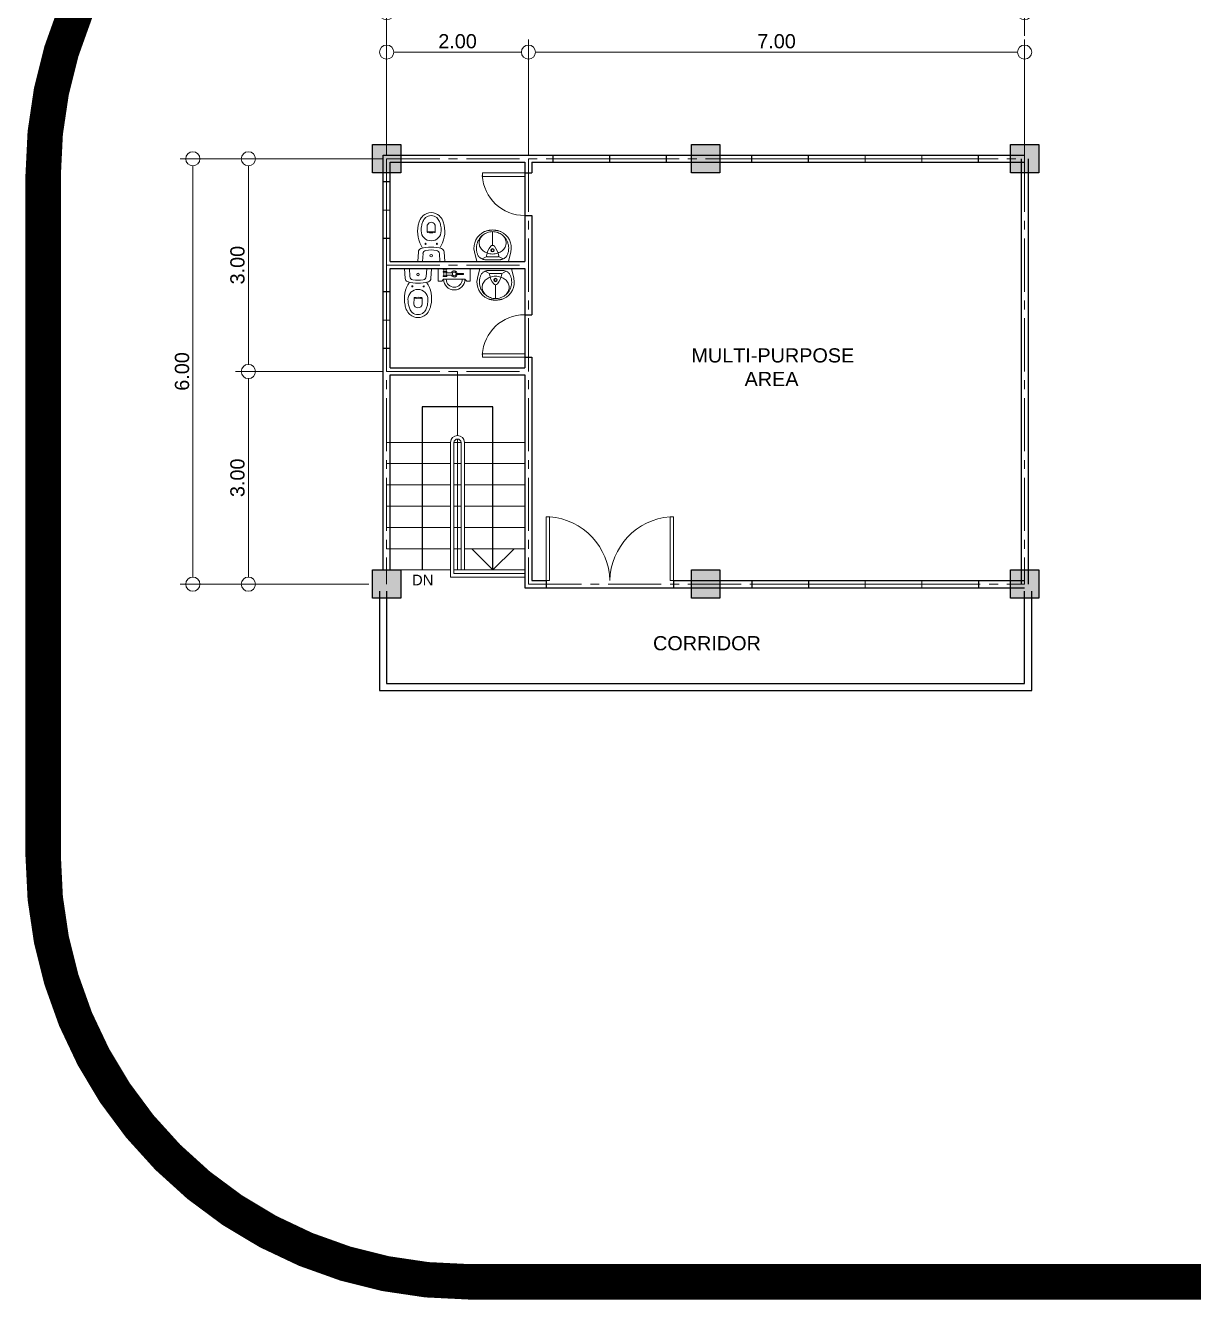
# Model space of a CAD drawing. Header units: metres. Extents: x -460 to 31334, y -1777 to 24987.
# Drawn here: x 80.74 to 97.22, y -778.43 to -760.46 of the extents above; entities that cross this region are included whole.
import ezdxf
from ezdxf.enums import TextEntityAlignment as Align

# ---------------------------------------------------------------- set-up
doc = ezdxf.new("R2010")
doc.units = ezdxf.units.M
doc.header["$MEASUREMENT"] = 0
doc.linetypes.add('CENTER2', pattern=[1.125, 0.75, -0.125, 0.125, -0.125])
doc.linetypes.add('HIDDEN', pattern=[0.375, 0.25, -0.125])
doc.layers.get('Defpoints').update_dxf_attribs({"color": 2})
for name, color, linetype, lineweight, true_color in [('CENTERLINE', 7, 'CENTER2', 18, 0x05ff05), ('DW', 7, 'Continuous', 9, 0xff0a0a), ('DWS', 7, 'Continuous', 15, 0x0aff0a)]:
    doc.layers.add(name, color=color, linetype=linetype, lineweight=lineweight, true_color=true_color)
for name, color, linetype, lineweight in [('COLUMNS', 5, 'Continuous', 25), ('DIM', 8, 'Continuous', 5), ('fix', 8, 'Continuous', 13)]:
    doc.layers.add(name, color=color, linetype=linetype, lineweight=lineweight)
doc.layers.add('FURN', color=8, linetype='Continuous')
doc.layers.add('wall', color=7, linetype='Continuous')
doc.styles.add('ATTR', font='romans.shx', dxfattribs={"width": 0.8, "height": 1.2})
doc.styles.get("Standard").update_dxf_attribs({"font": 'arial.ttf'})
doc.dimstyles.get("Standard").update_dxf_attribs({"dimtxt": 0.2, "dimasz": 0.2, "dimexe": 0.18, "dimexo": 0.05, "dimgap": 0.05, "dimtad": 1, "dimzin": 0, "dimdsep": 46, "dimtxsty": 'Standard', "dimblk": 'DOTBLANK', "dimcen": 0.09, "dimclrd": 256, "dimclre": 256, "dimaunit": 1, "dimadec": 6, "dimazin": 0, "dimtfac": 1, "dimtix": 1, "dimtofl": 0, "dimtmove": 0, "dimatfit": 3, "dimfxl": 1, "dimtolj": 1, "dimtzin": 0, "dimlwd": -1, "dimlwe": -1, "dimarcsym": 0})

# ---------------------------------------------------------------- blocks, each defined once
blk = doc.blocks.new('_DotBlank')
at = {"color": 0, "linetype": 'ByBlock', "lineweight": -2}
blk.add_line((-0.5, 0), (-1, 0), dxfattribs=at)
blk.add_circle((0, 0), 0.5, dxfattribs=at)
blk = doc.blocks.new('*D633')
at = {"layer": 'Defpoints', "color": 0, "transparency": 16777216}
for p in [(85.839, -762.34), (83.888, -765.34), (85.839, -765.34)]:
    blk.add_point(p, dxfattribs=at)
at = {"layer": 'DIM', "transparency": 16777216}
for p, q in [((85.789, -762.34), (83.708, -762.34)), ((83.888, -762.54), (83.888, -765.14)), ((85.789, -765.34), (83.708, -765.34))]:
    blk.add_line(p, q, dxfattribs=at)
at = {"layer": 'DIM', "transparency": 16777216, "xscale": 0.2, "yscale": 0.2, "zscale": 0.2}
for p, rotation in [((83.888, -762.34), 90), ((83.888, -765.34), 270)]:
    blk.add_blockref('_DotBlank', p, dxfattribs=dict(at, rotation=rotation))
at = {"layer": 'DIM', "color": 0, "transparency": 16777216, "insert": (83.735, -763.84), "char_height": 0.2, "attachment_point": 5, "rotation": 90}
blk.add_mtext('\\A1;3.00', dxfattribs=at)
blk = doc.blocks.new('*D634')
at = {"layer": 'Defpoints', "color": 0, "transparency": 16777216}
for p in [(87.839, -760.835), (85.839, -762.34), (87.839, -762.34)]:
    blk.add_point(p, dxfattribs=at)
at = {"layer": 'DIM', "transparency": 16777216}
for p, q in [((85.839, -762.29), (85.839, -760.655)), ((87.839, -762.29), (87.839, -760.655)), ((86.039, -760.835), (87.639, -760.835))]:
    blk.add_line(p, q, dxfattribs=at)
at = {"layer": 'DIM', "transparency": 16777216, "xscale": 0.2, "yscale": 0.2, "zscale": 0.2, "rotation": 180}
blk.add_blockref('_DotBlank', (85.839, -760.835), dxfattribs=at)
at = {"layer": 'DIM', "transparency": 16777216, "xscale": 0.2, "yscale": 0.2, "zscale": 0.2}
blk.add_blockref('_DotBlank', (87.839, -760.835), dxfattribs=at)
at = {"layer": 'DIM', "color": 0, "transparency": 16777216, "insert": (86.839, -760.683), "char_height": 0.2, "attachment_point": 5}
blk.add_mtext('\\A1;2.00', dxfattribs=at)
blk = doc.blocks.new('*D631')
at = {"layer": 'Defpoints', "color": 0, "transparency": 16777216}
for p in [(94.839, -760.835), (87.839, -762.34), (94.839, -762.39)]:
    blk.add_point(p, dxfattribs=at)
at = {"layer": 'DIM', "transparency": 16777216}
for p, q in [((87.839, -762.29), (87.839, -760.655)), ((94.839, -762.34), (94.839, -760.655)), ((88.039, -760.835), (94.639, -760.835))]:
    blk.add_line(p, q, dxfattribs=at)
at = {"layer": 'DIM', "transparency": 16777216, "xscale": 0.2, "yscale": 0.2, "zscale": 0.2, "rotation": 180}
blk.add_blockref('_DotBlank', (87.839, -760.835), dxfattribs=at)
at = {"layer": 'DIM', "transparency": 16777216, "xscale": 0.2, "yscale": 0.2, "zscale": 0.2}
blk.add_blockref('_DotBlank', (94.839, -760.835), dxfattribs=at)
at = {"layer": 'DIM', "color": 0, "transparency": 16777216, "insert": (91.339, -760.683), "char_height": 0.2, "attachment_point": 5}
blk.add_mtext('\\A1;7.00', dxfattribs=at)
blk = doc.blocks.new('*D630')
at = {"layer": 'Defpoints', "color": 0, "transparency": 16777216}
for p in [(94.839, -760.28), (94.839, -760.655), (85.839, -760.835)]:
    blk.add_point(p, dxfattribs=at)
at = {"layer": 'DIM', "transparency": 16777216}
for p, q in [((85.839, -760.785), (85.839, -760.1)), ((94.839, -760.605), (94.839, -760.1)), ((86.039, -760.28), (94.639, -760.28))]:
    blk.add_line(p, q, dxfattribs=at)
at = {"layer": 'DIM', "transparency": 16777216, "xscale": 0.2, "yscale": 0.2, "zscale": 0.2, "rotation": 180}
blk.add_blockref('_DotBlank', (85.839, -760.28), dxfattribs=at)
at = {"layer": 'DIM', "transparency": 16777216, "xscale": 0.2, "yscale": 0.2, "zscale": 0.2}
blk.add_blockref('_DotBlank', (94.839, -760.28), dxfattribs=at)
at = {"layer": 'DIM', "color": 0, "transparency": 16777216, "insert": (90.339, -760.128), "char_height": 0.2, "attachment_point": 5}
blk.add_mtext('\\A1;9.00', dxfattribs=at)
blk = doc.blocks.new('*D635')
at = {"layer": 'Defpoints', "color": 0, "transparency": 16777216}
for p in [(85.839, -765.34), (83.888, -768.34), (85.639, -768.34)]:
    blk.add_point(p, dxfattribs=at)
at = {"layer": 'DIM', "transparency": 16777216}
for p, q in [((85.789, -765.34), (83.708, -765.34)), ((83.888, -765.54), (83.888, -768.14)), ((85.589, -768.34), (83.708, -768.34))]:
    blk.add_line(p, q, dxfattribs=at)
at = {"layer": 'DIM', "transparency": 16777216, "xscale": 0.2, "yscale": 0.2, "zscale": 0.2}
for p, rotation in [((83.888, -765.34), 90), ((83.888, -768.34), 270)]:
    blk.add_blockref('_DotBlank', p, dxfattribs=dict(at, rotation=rotation))
at = {"layer": 'DIM', "color": 0, "transparency": 16777216, "insert": (83.735, -766.84), "char_height": 0.2, "attachment_point": 5, "rotation": 90}
blk.add_mtext('\\A1;3.00', dxfattribs=at)
blk = doc.blocks.new('*D632')
at = {"layer": 'Defpoints', "color": 0, "transparency": 16777216}
for p in [(83.105, -762.34), (83.888, -762.34), (83.888, -768.34)]:
    blk.add_point(p, dxfattribs=at)
at = {"layer": 'DIM', "transparency": 16777216}
for p, q in [((83.838, -762.34), (82.925, -762.34)), ((83.105, -768.14), (83.105, -762.54)), ((83.838, -768.34), (82.925, -768.34))]:
    blk.add_line(p, q, dxfattribs=at)
at = {"layer": 'DIM', "transparency": 16777216, "xscale": 0.2, "yscale": 0.2, "zscale": 0.2}
for p, rotation in [((83.105, -762.34), 90), ((83.105, -768.34), 270)]:
    blk.add_blockref('_DotBlank', p, dxfattribs=dict(at, rotation=rotation))
at = {"layer": 'DIM', "color": 0, "transparency": 16777216, "insert": (82.953, -765.34), "char_height": 0.2, "attachment_point": 5, "rotation": 90}
blk.add_mtext('\\A1;6.00', dxfattribs=at)
blk = doc.blocks.new('A$C1BDC7D92')
at = {"layer": 'fix', "linetype": 'Continuous', "transparency": 33554687}
for p, q in [((0.043, 0.479), (0.007, 0.332)), ((0.523, 0.479), (0.043, 0.479)), ((0.523, 0.479), (0.558, 0.332))]:
    blk.add_line(p, q, dxfattribs=at)
at = {"layer": 'fix', "transparency": 33554687}
for p, q in [((0.193, 0.402), (0.122, 0.438)), ((0.372, 0.402), (0.443, 0.438))]:
    blk.add_line(p, q, dxfattribs=at)
at = {"layer": 'fix', "linetype": 'Continuous', "transparency": 33554687}
for points in [[(0.138, 0.075), (0.127, 0.083), (0.118, 0.091), (0.11, 0.099), (0.11, 0.099), (0.101, 0.108), (0.094, 0.118), (0.086, 0.127), (0.079, 0.137), (0.073, 0.148), (0.067, 0.159), (0.061, 0.17), (0.057, 0.181), (0.057, 0.181), (0.052, 0.193), (0.049, 0.204), (0.045, 0.216), (0.043, 0.229), (0.041, 0.241), (0.039, 0.253), (0.038, 0.266), (0.038, 0.278), (0.038, 0.278), (0.039, 0.291), (0.04, 0.304), (0.041, 0.316), (0.043, 0.328), (0.046, 0.34), (0.049, 0.352), (0.053, 0.362), (0.057, 0.372), (0.057, 0.372), (0.061, 0.382), (0.066, 0.39), (0.071, 0.398), (0.076, 0.405), (0.082, 0.412), (0.089, 0.418), (0.095, 0.423), (0.102, 0.428), (0.102, 0.428), (0.109, 0.432), (0.117, 0.436), (0.125, 0.439), (0.132, 0.442), (0.14, 0.445), (0.148, 0.447), (0.156, 0.449), (0.164, 0.45), (0.164, 0.45), (0.171, 0.451), (0.178, 0.452), (0.185, 0.452), (0.192, 0.453), (0.199, 0.453), (0.206, 0.453), (0.213, 0.453), (0.22, 0.453), (0.22, 0.453), (0.228, 0.453), (0.235, 0.453), (0.243, 0.453), (0.251, 0.453), (0.258, 0.453), (0.266, 0.453), (0.273, 0.453), (0.281, 0.453), (0.281, 0.453), (0.288, 0.453), (0.295, 0.453), (0.302, 0.453), (0.309, 0.453), (0.315, 0.453), (0.322, 0.453), (0.329, 0.453), (0.337, 0.453), (0.337, 0.453), (0.344, 0.453), (0.352, 0.453), (0.359, 0.453), (0.367, 0.453), (0.375, 0.453), (0.383, 0.452), (0.391, 0.451), (0.4, 0.45), (0.4, 0.45), (0.408, 0.449), (0.416, 0.447), (0.424, 0.445), (0.432, 0.442), (0.44, 0.439), (0.448, 0.436), (0.456, 0.432), (0.463, 0.428), (0.463, 0.428), (0.47, 0.423), (0.476, 0.418), (0.483, 0.412), (0.489, 0.405), (0.494, 0.398), (0.499, 0.39), (0.504, 0.382), (0.509, 0.372), (0.509, 0.372), (0.513, 0.362), (0.516, 0.352), (0.519, 0.34), (0.522, 0.328), (0.524, 0.316), (0.526, 0.304), (0.527, 0.291), (0.527, 0.278), (0.527, 0.278), (0.527, 0.266), (0.526, 0.253), (0.524, 0.241), (0.522, 0.229), (0.52, 0.216), (0.517, 0.204), (0.513, 0.193), (0.509, 0.181), (0.509, 0.181), (0.504, 0.17), (0.498, 0.159), (0.492, 0.148), (0.486, 0.137), (0.479, 0.127), (0.472, 0.118), (0.464, 0.108), (0.455, 0.099), (0.455, 0.099), (0.447, 0.091), (0.438, 0.083), (0.427, 0.075)], [(0.283, 0.234), (0.283, 0.169), (0.283, 0.103), (0.283, 0.025)]]:
    blk.add_lwpolyline(points, dxfattribs=at)
blk.add_lwpolyline([(0.31, 0.247, 0.133789), (0.375, 0.393, 0.453405), (0.363, 0.406), (0.202, 0.406, 0.453405), (0.19, 0.393, 0.133789), (0.255, 0.247)], format="xyb", dxfattribs=at)
blk.add_lwpolyline([(0.283, 0.025, -0.082757), (0.203, 0.039, -0.090524), (0.138, 0.075, -0.104224), (0.093, 0.132, -0.116526), (0.078, 0.195, -0.116526), (0.093, 0.258, -0.104224), (0.138, 0.314, -0.090524), (0.203, 0.35, -0.082757), (0.283, 0.364, -0.082757), (0.362, 0.35, -0.090524), (0.427, 0.314, -0.104224), (0.472, 0.258, -0.116526), (0.487, 0.195, -0.116526), (0.472, 0.132, -0.104224), (0.427, 0.075, -0.090524), (0.362, 0.039, -0.082757)], format="xyb", close=True, dxfattribs=at)
at = {"layer": 'fix', "transparency": 33554687}
for points in [[(0.16, 0.025), (0.17, 0.021), (0.18, 0.018), (0.188, 0.015), (0.195, 0.013), (0.202, 0.011), (0.208, 0.01), (0.214, 0.009), (0.219, 0.008), (0.225, 0.007), (0.231, 0.006), (0.238, 0.005), (0.245, 0.004), (0.253, 0.003), (0.262, 0.002), (0.271, 0.001), (0.283, 0)], [(0.405, 0.025), (0.395, 0.021), (0.386, 0.018), (0.377, 0.015), (0.37, 0.013), (0.363, 0.011), (0.357, 0.01), (0.351, 0.009), (0.346, 0.008), (0.34, 0.007), (0.334, 0.006), (0.327, 0.005), (0.32, 0.004), (0.312, 0.003), (0.304, 0.002), (0.294, 0.001), (0.283, 0)]]:
    blk.add_lwpolyline(points, dxfattribs=at)
at = {"layer": 'fix', "linetype": 'Continuous', "transparency": 33554687}
for radius in [0.0264, 0.0185]:
    blk.add_circle((0.283, 0.307), radius, dxfattribs=at)
for centre, radius, start, end in [((0.267, 0.269), 0.267, 166.4993, 246.3994), ((0.283, 0.269), 0.0353, 219.2954, 320.7046), ((0.298, 0.269), 0.267, 293.6006, 13.5007)]:
    blk.add_arc(centre, radius, start, end, dxfattribs=at)
at = {"layer": 'fix', "transparency": 33554687, "text_generation_flag": 4, "flags": 1}
for tag, p in [('ASCATNO', (0.283, 0.479)), ('ASCOLOR', (0.283, 0.469)), ('ASNAME', (0.283, 0.474))]:
    blk.add_attdef(tag, text='', height=0.00294, rotation=180, dxfattribs=at).set_placement(p, align=Align.MIDDLE)
blk = doc.blocks.new('A$C760102CB')
at = {"layer": 'fix', "transparency": 33554687}
for p, q in [((0.071, 0.69), (0.077, 0.579)), ((0.308, 0.578), (0.315, 0.69))]:
    blk.add_line(p, q, dxfattribs=at)
for points in [[(0.011, 0.552, 0.313572), (0.046, 0.507, 0.148983), (0.339, 0.506, 0.313572), (0.374, 0.551), (0.383, 0.69), (0.003, 0.69)], [(0.333, 0.256, 0.997252), (0.051, 0.257, 0.054268), (0.059, 0.177, 0.040235), (0.075, 0.124, 0.119968), (0.112, 0.071, 0.181516), (0.191, 0.041, 0.181516), (0.271, 0.07, 0.119968), (0.308, 0.123, 0.040235), (0.325, 0.177, 0.054268)], [(0.248, 0.271, 0.353967), (0.24, 0.281, 0.105376), (0.143, 0.281, 0.353967), (0.135, 0.272), (0.135, 0.193, 1), (0.248, 0.193)]]:
    blk.add_lwpolyline(points, format="xyb", close=True, dxfattribs=at)
blk.add_lwpolyline([(0.072, 0.5, 0.204199), (0.009, 0.177, 0.040235), (0.028, 0.115, 0.119968), (0.078, 0.043, 0.181516), (0.191, 0, 0.181516), (0.304, 0.042, 0.119968), (0.356, 0.114, 0.040235), (0.374, 0.176, 0.204199), (0.313, 0.499)], format="xyb", dxfattribs=at)
for centre, radius in [((0.193, 0.607), 0.0175), ((0.112, 0.44), 0.0075), ((0.272, 0.44), 0.0075)]:
    blk.add_circle(centre, radius, dxfattribs=at)
for centre, radius, start, end in [((0.127, 0.582), 0.05, 183.2724, 260.6544), ((0.259, 0.581), 0.05, 279.0654, 356.4474), ((0.194, 0.987), 0.461, 260.6544, 279.0654), ((0.191, 0.053), 0.219, 74.9202, 104.7996)]:
    blk.add_arc(centre, radius, start, end, dxfattribs=at)
blk = doc.blocks.new('Urinal Toilet 2 PV')
for p, q in [((3.85, 0), (6.65, 0)), ((-9, -7), (-7, -7)), ((-7, -7), (-6, -6)), ((-6, -6), (6, -6)), ((-0.98, -2.6501), (-4.9, -2.6501)), ((-4.9, -3.35), (-0.98, -3.35)), ((0.773, -2.3), (4.55, -2.3)), ((4.55, -3.7), (0.784, -3.7)), ((4.2, -0.35), (6.3, -0.35)), ((4.2, -1.6), (4.2, -1.95)), ((6.3, -1.6), (4.2, -1.6)), ((4.2, -1.95), (6.3, -1.95)), ((4.2, -4.05), (4.2, -4.4001)), ((6.3, -4.05), (4.2, -4.05)), ((4.2, -4.4001), (6.3, -4.4001)), ((4.55, -0.35), (4.55, -1.6)), ((4.55, -1.95), (4.55, -4.05)), ((5.95, -1.6), (5.95, -0.35)), ((5.95, -4.05), (5.95, -1.95)), ((6, -6), (7, -7)), ((6.3, -1.95), (6.3, -1.6)), ((6.3, -4.4001), (6.3, -4.05)), ((7, -7), (9, -7))]:
    blk.add_line(p, q)
blk.add_lwpolyline([(-9, -7), (-9, 0), (9, 0), (9, -7)])
blk.add_circle((0, -3), 1.05)
for centre, radius, start, end in [((4.215, 0.0154), 0.3657, 182.4084, 267.5916), ((6.285, 0.0154), 0.3657, 272.4084, 357.5916), ((0, -6), 6, 180, 0), ((-4.9, -3), 0.35, 90, 270), ((0, -6), 4.5, 180, 0), ((0, -3), 1.75, 22.85047, 168.577), ((0, -3), 1.75, 191.8763, 336.5863)]:
    blk.add_arc(centre, radius, start, end)
at = {"style": 'ATTR', "width": 0.8, "flags": 9}
blk.add_attdef('ESTCODE', (0, 0), '', height=0.00000036, dxfattribs=at)

msp = doc.modelspace()

# ---------------------------------------------------------------- hatches: boundary and pattern name
at = {"layer": 'COLUMNS'}
h = msp.add_hatch(color=256, dxfattribs=at)
h.dxf.hatch_style = 1
h.paths.add_polyline_path([(85.63876, -762.13964), (86.03876, -762.13964), (86.03876, -762.53964), (85.63876, -762.53964)])
h = msp.add_hatch(color=256, dxfattribs=at)
h.dxf.hatch_style = 1
h.paths.add_polyline_path([(90.13876, -762.13964), (90.53876, -762.13964), (90.53876, -762.53964), (90.13876, -762.53964)])
h = msp.add_hatch(color=256, dxfattribs=at)
h.dxf.hatch_style = 1
h.paths.add_polyline_path([(94.63876, -762.13964), (95.03876, -762.13964), (95.03876, -762.53964), (94.63876, -762.53964)])
h = msp.add_hatch(color=256, dxfattribs=at)
h.dxf.hatch_style = 1
h.paths.add_polyline_path([(85.63876, -768.13964), (86.03876, -768.13964), (86.03876, -768.53964), (85.63876, -768.53964)])
h = msp.add_hatch(color=256, dxfattribs=at)
h.dxf.hatch_style = 1
h.paths.add_polyline_path([(90.13876, -768.13964), (90.53876, -768.13964), (90.53876, -768.53964), (90.13876, -768.53964)])
h = msp.add_hatch(color=256, dxfattribs=at)
h.dxf.hatch_style = 1
h.paths.add_polyline_path([(94.63876, -768.13964), (95.03876, -768.13964), (95.03876, -768.53964), (94.63876, -768.53964)])

# ---------------------------------------------------------------- linework, layer by layer
at = {"color": 3, "linetype": 'HIDDEN', "ltscale": 10, "true_color": 0x14ff14, "const_width": 0.5}
msp.add_lwpolyline([(86.99387, -756.56186), (116.66337, -756.56186, -0.41421356), (122.66337, -762.56186), (122.66337, -772.18067, -0.41421356), (116.66337, -778.18067), (86.99387, -778.18067, -0.41421356), (80.99387, -772.18067), (80.99387, -762.56186, -0.41421356)], format="xyb", close=True, dxfattribs=at)
at = {"color": 13, "lineweight": 9, "ltscale": 10, "true_color": 0xf45b43}
for points in [[(86.83876, -766.2432), (86.83876, -765.33964)], [(86.7389, -766.33964), (85.83876, -766.33964)], [(86.83876, -766.33964), (86.78876, -766.33964)], [(86.83876, -766.33964), (86.83876, -766.2932)], [(86.83876, -766.33964), (86.83876, -768.13964)], [(86.88876, -766.33964), (86.83876, -766.33964)], [(87.78876, -766.33964), (86.93862, -766.33964)], [(86.88876, -766.63964), (86.83876, -766.63964)], [(87.78876, -766.63964), (86.93876, -766.63964)], [(86.88876, -766.93964), (86.83876, -766.93964)], [(87.78876, -766.93964), (86.93876, -766.93964)], [(86.88876, -767.23964), (86.83876, -767.23964)], [(87.78876, -767.23964), (86.93876, -767.23964)], [(86.88876, -767.53964), (86.83876, -767.53964)], [(87.78876, -767.53964), (86.93876, -767.53964)], [(86.88876, -767.83964), (86.83876, -767.83964)], [(87.78876, -767.83964), (86.93876, -767.83964)], [(87.78876, -768.13964), (86.83876, -768.13964)]]:
    msp.add_lwpolyline(points, dxfattribs=at)
at = {"color": 252, "true_color": 0x8c8c8c}
msp.add_lwpolyline([(87.33876, -768.13964), (87.33876, -765.83964), (86.33876, -765.83964), (86.33876, -768.13964)], dxfattribs=at)
at = {"color": 252, "lineweight": 5, "ltscale": 10, "true_color": 0x8c8c8c}
for points in [[(86.7389, -766.33964, -0.96570808), (86.93862, -766.33964, -0.92882439)], [(86.78876, -766.33964, -0.92882439), (86.88876, -766.33964, 0.36860999)]]:
    msp.add_lwpolyline(points, format="xyb", dxfattribs=at)
for points in [[(87.78876, -768.23964), (86.73876, -768.23964), (86.73876, -766.33964)], [(86.78876, -766.33964), (86.78876, -768.18964), (87.78876, -768.18964)], [(86.88876, -766.33964), (86.88876, -768.13964)], [(86.93876, -766.33964), (86.93876, -768.13964)]]:
    msp.add_lwpolyline(points, dxfattribs=at)
at = {"color": 13, "linetype": 'HIDDEN', "lineweight": 9, "ltscale": 10, "true_color": 0xf45b43}
for points in [[(86.73876, -766.63964), (85.83876, -766.63964)], [(86.83876, -766.63964), (86.78876, -766.63964)], [(86.73876, -766.93964), (85.83876, -766.93964)], [(86.83876, -766.93964), (86.78876, -766.93964)], [(86.73876, -767.23964), (85.83876, -767.23964)], [(86.83876, -767.23964), (86.78876, -767.23964)], [(86.73876, -767.53964), (85.83876, -767.53964)], [(86.83876, -767.53964), (86.78876, -767.53964)], [(86.73876, -767.83964), (85.83876, -767.83964)], [(86.83876, -767.83964), (86.78876, -767.83964)], [(86.73876, -768.13964), (85.83876, -768.13964)], [(86.83876, -768.13964), (86.78876, -768.13964)]]:
    msp.add_lwpolyline(points, dxfattribs=at)
msp.add_lwpolyline([(87.63876, -767.83964), (87.33876, -768.13964), (87.03876, -767.83964)])
at = {"color": 13, "true_color": 0xf45b43}
for points in [[(85.73876, -768.43964), (85.73876, -769.83964), (94.93876, -769.83964), (94.93876, -768.43964)], [(85.83876, -768.43964), (85.83876, -769.73964), (94.83876, -769.73964), (94.83876, -768.43964)]]:
    msp.add_lwpolyline(points, dxfattribs=at)
at = {"layer": 'CENTERLINE'}
for points in [[(85.83876, -762.33964), (85.83876, -768.33964)], [(85.83876, -762.33964), (94.83876, -762.33964)], [(87.83876, -762.33964), (87.83876, -768.33964)], [(94.83876, -762.33964), (94.83876, -768.33964)], [(85.83876, -763.83964), (87.83876, -763.83964)], [(85.83876, -765.33964), (87.83876, -765.33964)], [(87.83876, -768.33964), (94.83876, -768.33964)]]:
    msp.add_lwpolyline(points, dxfattribs=at)
at = {"layer": 'COLUMNS'}
for points in [[(85.63876, -762.13964), (86.03876, -762.13964), (86.03876, -762.53964), (85.63876, -762.53964)], [(90.13876, -762.13964), (90.53876, -762.13964), (90.53876, -762.53964), (90.13876, -762.53964)], [(94.63876, -762.13964), (95.03876, -762.13964), (95.03876, -762.53964), (94.63876, -762.53964)], [(85.63876, -768.13964), (86.03876, -768.13964), (86.03876, -768.53964), (85.63876, -768.53964)], [(90.13876, -768.13964), (90.53876, -768.13964), (90.53876, -768.53964), (90.13876, -768.53964)], [(94.63876, -768.13964), (95.03876, -768.13964), (95.03876, -768.53964), (94.63876, -768.53964)]]:
    msp.add_lwpolyline(points, close=True, dxfattribs=at)
at = {"layer": 'DW'}
for points in [[(88.98876, -762.38964), (88.98876, -762.28964)], [(91.78876, -762.38964), (91.78876, -762.28964)], [(92.58876, -762.38964), (92.58876, -762.28964)], [(93.38876, -762.38964), (93.38876, -762.28964)], [(88.18876, -762.33964), (89.78876, -762.33964)], [(94.18876, -762.33964), (90.98876, -762.33964)], [(85.83876, -762.66464), (85.83876, -763.46464)], [(85.88876, -763.06464), (85.78876, -763.06464)], [(85.83876, -765.01464), (85.83876, -764.21464)], [(85.88876, -764.61464), (85.78876, -764.61464)], [(94.18876, -768.33964), (90.98876, -768.33964)], [(91.78876, -768.28964), (91.78876, -768.38964)], [(92.58876, -768.28964), (92.58876, -768.38964)], [(93.38876, -768.28964), (93.38876, -768.38964)]]:
    msp.add_lwpolyline(points, dxfattribs=at)
for points in [[(87.78876, -762.53964), (87.18876, -762.53964), (87.18876, -762.58964), (87.78876, -762.58964)], [(87.78876, -765.13964), (87.18876, -765.13964), (87.18876, -765.08964), (87.78876, -765.08964)], [(88.08766, -768.28964), (88.13766, -768.28964), (88.13766, -767.38964), (88.08766, -767.38964)], [(89.88766, -768.28964), (89.83766, -768.28964), (89.83766, -767.38964), (89.88766, -767.38964)]]:
    msp.add_lwpolyline(points, close=True, dxfattribs=at)
at = {"layer": 'DWS'}
for points in [[(87.18839, -762.57749, 0.39758741), (87.78802, -763.13964, 0.39758741)], [(87.18839, -765.10179, -0.39758741), (87.78802, -764.53964, -0.39758741)], [(88.13876, -767.38964, -0.38521263), (88.98766, -768.28964, -2.65601721)], [(89.83655, -767.38964, 0.38521263), (88.98766, -768.28964, 2.65601721)]]:
    msp.add_lwpolyline(points, format="xyb", dxfattribs=at)
at = {"layer": 'wall'}
for points in [[(85.78876, -768.13964), (85.78876, -762.28964), (94.83876, -762.28964)], [(88.18876, -762.38964), (88.18876, -762.28964)], [(88.98876, -762.38964), (88.98876, -762.28964)], [(89.78876, -762.38964), (89.78876, -762.28964)], [(90.98876, -762.38964), (90.98876, -762.28964)], [(91.78876, -762.38964), (91.78876, -762.28964)], [(94.18876, -762.38964), (94.18876, -762.28964)], [(85.88876, -763.78964), (85.88876, -762.38964), (87.78876, -762.38964)], [(87.78876, -762.38964), (87.78876, -763.78964)], [(87.88876, -762.38964), (87.88876, -762.53964)], [(87.88876, -762.38964), (94.83876, -762.38964)], [(94.78876, -762.33964), (94.78876, -768.33964)], [(94.88876, -762.33964), (94.88876, -768.33964)], [(85.88876, -762.66464), (85.78876, -762.66464)], [(87.78876, -762.53964), (87.88876, -762.53964)], [(87.78876, -763.13964), (87.88876, -763.13964)], [(87.88876, -763.13964), (87.88876, -764.53964)], [(85.88876, -763.46464), (85.78876, -763.46464)], [(85.88876, -763.78964), (87.78876, -763.78964)], [(85.88876, -763.88964), (87.78876, -763.88964)], [(85.88876, -765.28964), (85.88876, -763.88964)], [(87.78876, -763.88964), (87.78876, -765.28964)], [(85.88876, -764.21464), (85.78876, -764.21464)], [(87.78876, -764.53964), (87.88876, -764.53964)], [(85.88876, -765.01464), (85.78876, -765.01464)], [(87.78876, -765.13964), (87.88876, -765.13964)], [(87.88876, -765.13964), (87.88876, -768.28964), (88.08766, -768.28964)], [(85.88876, -765.28964), (87.78876, -765.28964)], [(85.88876, -768.13964), (85.88876, -765.38964)], [(85.88876, -765.38964), (87.78876, -765.38964)], [(87.78876, -765.38964), (87.78876, -768.38964), (94.83876, -768.38964)], [(88.08766, -768.28964), (88.08766, -768.38964)], [(89.88766, -768.28964), (94.83876, -768.28964)], [(89.88766, -768.28964), (89.88766, -768.38964)], [(90.13876, -768.28964), (90.28876, -768.28964)], [(90.98876, -768.28964), (90.98876, -768.38964)], [(91.78876, -768.28964), (91.78876, -768.38964)], [(94.18876, -768.28964), (94.18876, -768.38964)]]:
    msp.add_lwpolyline(points, dxfattribs=at)

# ---------------------------------------------------------------- block references
at = {"layer": 'fix', "lineweight": 18, "transparency": 33554687, "yscale": 0.930641941635642, "zscale": 0.930641941635642}
for p, xscale, rotation in [((87.59629, -763.34424), 0.930641941635642, 180.000118677427), ((87.63868, -764.33504), -0.930641941635642, 359.999881322573)]:
    msp.add_blockref('A$C1BDC7D92', p, dxfattribs=dict(at, xscale=xscale, rotation=rotation))
at = {"layer": 'fix', "color": 8, "lineweight": 18, "transparency": 33554687, "xscale": -0.025, "yscale": 0.02499999999999999, "zscale": 0.025, "rotation": 359.999881322573}
msp.add_blockref('Urinal Toilet 2 PV', (86.79292, -763.88964), dxfattribs=at)
at = {"layer": 'FURN', "lineweight": 18, "transparency": 33554687, "rotation": 180.2258194888934}
msp.add_blockref('A$C760102CB', (86.65789, -763.09889), dxfattribs=at)
at = {"layer": 'FURN', "lineweight": 18, "transparency": 33554687, "xscale": -1, "rotation": 359.7741805111066}
msp.add_blockref('A$C760102CB', (86.47193, -764.58039), dxfattribs=at)

# ---------------------------------------------------------------- texts
at = {"attachment_point": 1}
for s, width, insert, char_height in [('\\pi-0.22075;MULTI-PURPOSE \\P\\pi0.52952;AREA', 1.820297, (90.35897, -765.01294), 0.2), ('\\pi0.15988;DN', 0.58907, (86.03592, -768.20664), 0.15), ('\\pi0.15831;CORRIDOR', 1.820297, (89.43863, -769.07304), 0.2)]:
    msp.add_mtext_dynamic_manual_height_columns(s, width=width, gutter_width=1, heights=[0], dxfattribs=dict(at, insert=insert, char_height=char_height))

# ---------------------------------------------------------------- dimensions: what is measured, and where the dimension line sits
at = {"layer": 'DIM', "color": 0}
for base, p1, p2, picture, middle in [((94.83876, -760.27962), (85.83876, -760.83541), (94.83876, -760.65541), '*D630', (90.33876, -760.1275)), ((87.83876, -760.83541), (85.83876, -762.33964), (87.83876, -762.33964), '*D634', (86.83876, -760.6833)), ((94.83876, -760.83541), (87.83876, -762.33964), (94.83876, -762.38964), '*D631', (91.33876, -760.6833))]:
    dim = msp.add_linear_dim(base=base, p1=p1, p2=p2, dimstyle='Standard', dxfattribs=at)
    dim.commit()
    dim.dimension.update_dxf_attribs({"geometry": picture, "text_midpoint": middle})
for base, p1, p2, picture, middle in [((83.10543, -762.33964), (83.88768, -768.33964), (83.88768, -762.33964), '*D632', (82.95332, -765.33964)), ((83.88768, -765.33964), (85.83876, -762.33964), (85.83876, -765.33964), '*D633', (83.7355, -763.83964)), ((83.88768, -768.33964), (85.83876, -765.33964), (85.63876, -768.33964), '*D635', (83.7355, -766.83964))]:
    dim = msp.add_linear_dim(base=base, p1=p1, p2=p2, angle=90, dimstyle='Standard', dxfattribs=at)
    dim.commit()
    dim.dimension.update_dxf_attribs({"geometry": picture, "text_midpoint": middle})

doc.saveas('drawing.dxf')
